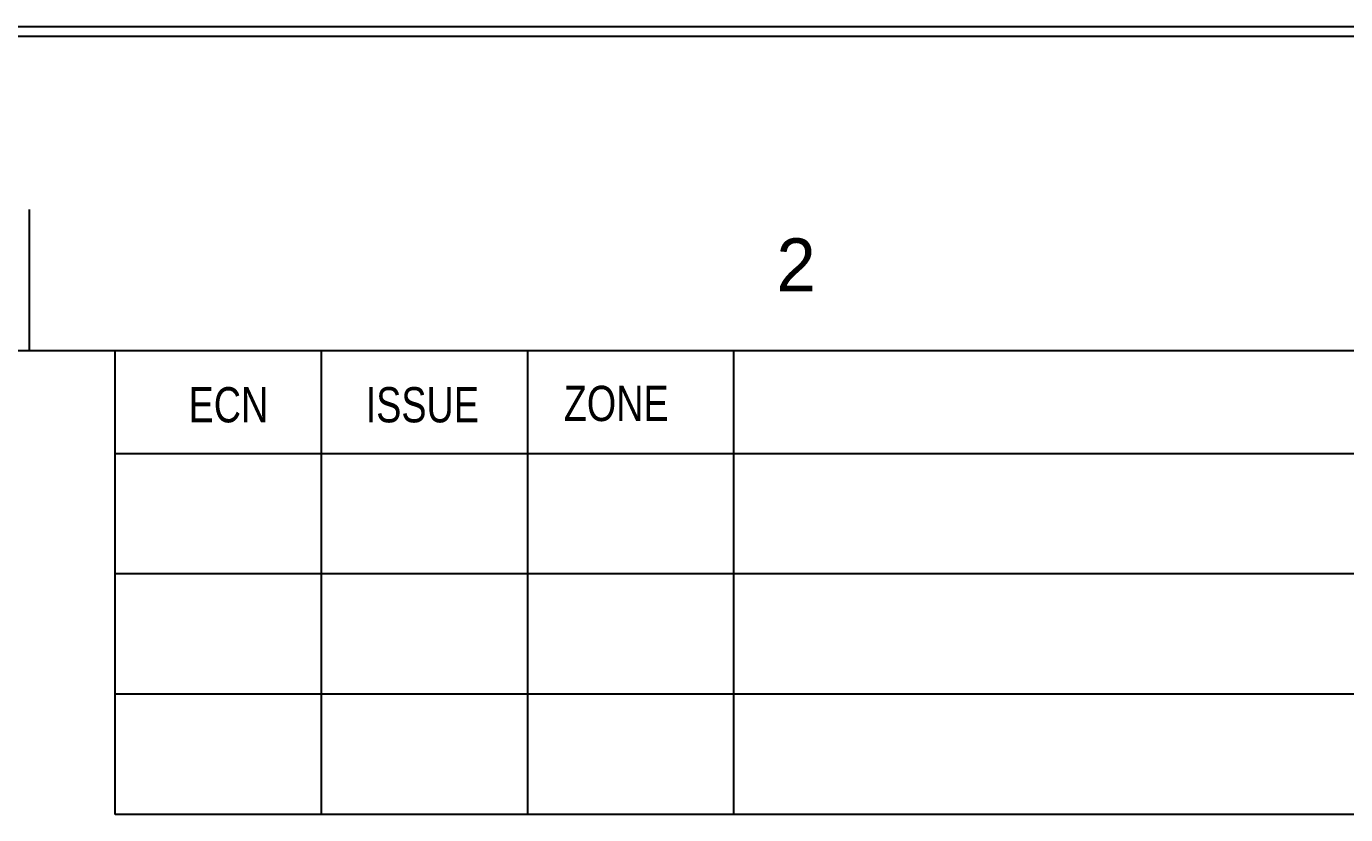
# Model space of a CAD drawing. Header units: millimetres. Extents: x 0 to 432, y 0 to 279.
# Drawn here: x 274.7 to 328.4, y 247.3 to 279.4 of the extents above; entities that cross this region are included whole.
import ezdxf

# ---------------------------------------------------------------- set-up
doc = ezdxf.new("R2010")
doc.units = ezdxf.units.MM
doc.header["$LTSCALE"] = 23.749
doc.layers.get('0').update_dxf_attribs({"linetype": 'CONTINUOUS'})
doc.styles.add('TEXTSTYLE_2', font='txt', dxfattribs={"width": 0.8})
doc.styles.add('TEXTSTYLE_3', font='txt')

msp = doc.modelspace()

# ---------------------------------------------------------------- linework, layer by layer
at = {"color": 7, "linetype": 'CONTINUOUS'}
for p, q in [((0, 279.4), (431.8, 279.4)), ((0, 279), (420, 279)), ((274.766, 271.94), (274.766, 266.198)), ((18.566, 266.198), (400.766, 266.198)), ((278.266, 247.298), (278.266, 266.198)), ((286.666, 247.298), (286.666, 266.198)), ((295.066, 247.298), (295.066, 266.198)), ((303.466, 247.298), (303.466, 266.198)), ((400.766, 261.998), (278.266, 261.998)), ((400.766, 257.098), (278.266, 257.098)), ((400.766, 252.198), (278.266, 252.198)), ((400.766, 247.298), (278.266, 247.298))]:
    msp.add_line(p, q, dxfattribs=at)

# ---------------------------------------------------------------- texts
at = {"color": 6, "linetype": 'CONTINUOUS', "insert": (305.997, 270.766), "char_height": 2.153, "width": 2.1534, "attachment_point": 2, "line_spacing_factor": 0.9, "style": 'TEXTSTYLE_3'}
msp.add_mtext('2', dxfattribs=at)
at = {"color": 5, "linetype": 'CONTINUOUS', "char_height": 1.4356, "attachment_point": 2, "line_spacing_factor": 0.9, "style": 'TEXTSTYLE_2'}
for s, insert, width in [('ECN', (282.879, 264.708), 3.44543), ('ISSUE', (290.774, 264.708), 5.74239), ('ZONE', (298.67, 264.762), 4.59391)]:
    msp.add_mtext(s, dxfattribs=dict(at, insert=insert, width=width))

doc.saveas('drawing.dxf')
